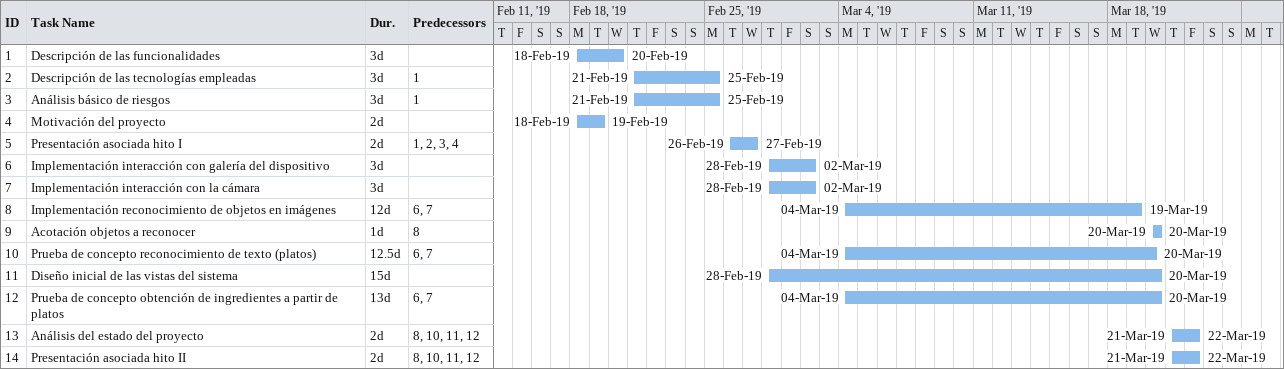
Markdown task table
| ID | Task | Duration | Start | Finish | Predecessors |
|---|---|---|---|---|---|
| 1 | Descripción de las funcionalidades | 3d | 2019-02-18 | 2019-02-20 |  |
| 2 | Descripción de las tecnologías empleadas | 3d | 2019-02-21 | 2019-02-25 | 1 |
| 3 | Análisis básico de riesgos | 3d | 2019-02-21 | 2019-02-25 | 1 |
| 4 | Motivación del proyecto | 2d | 2019-02-18 | 2019-02-19 |  |
| 5 | Presentación asociada hito I | 2d | 2019-02-26 | 2019-02-27 | 1, 2, 3, 4 |
| 6 | Implementación interacción con galería del dispositivo | 3d | 2019-02-28 | 2019-03-02 |  |
| 7 | Implementación interacción con la cámara | 3d | 2019-02-28 | 2019-03-02 |  |
| 8 | Implementación reconocimiento de objetos en imágenes | 12d | 2019-03-04 | 2019-03-19 | 6, 7 |
| 9 | Acotación objetos a reconocer | 1d | 2019-03-20 | 2019-03-20 | 8 |
| 10 | Prueba de concepto reconocimiento de texto (platos) | 12.5d | 2019-03-04 | 2019-03-20 | 6, 7 |
| 11 | Diseño inicial de las vistas del sistema | 15d | 2019-02-28 | 2019-03-20 |  |
| 12 | Prueba de concepto obtención de ingredientes a partir de platos | 13d | 2019-03-04 | 2019-03-20 | 6, 7 |
| 13 | Análisis del estado del proyecto | 2d | 2019-03-21 | 2019-03-22 | 8, 10, 11, 12 |
| 14 | Presentación asociada hito II | 2d | 2019-03-21 | 2019-03-22 | 8, 10, 11, 12 |
